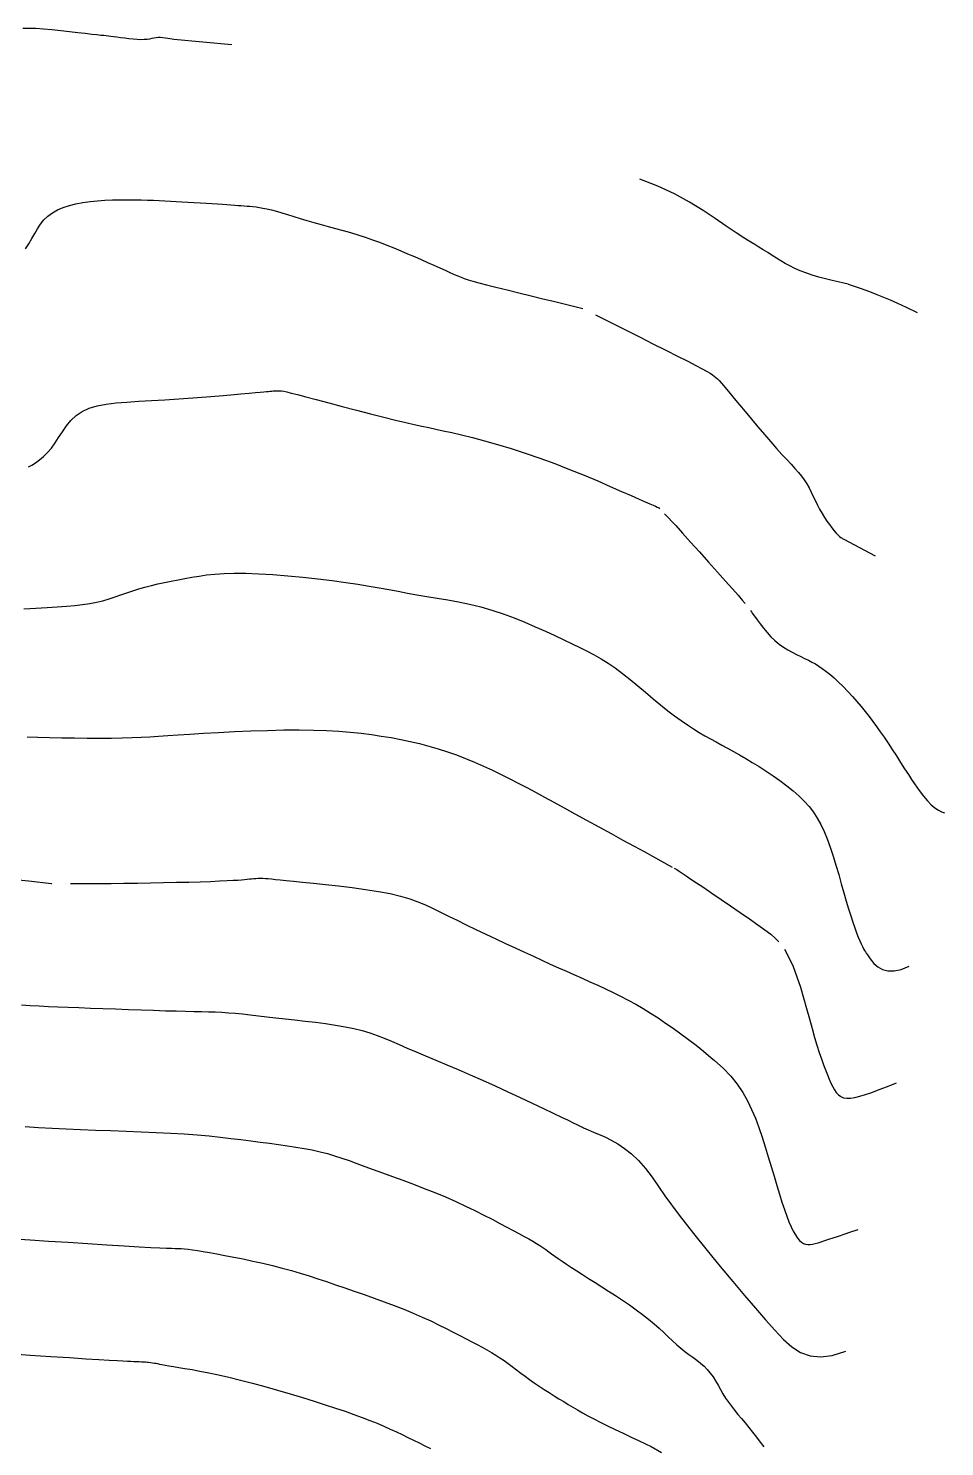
# Model space of a CAD drawing. Header units: millimetres. Extents: x 2235526 to 2245569, y 371981 to 382303.
# Drawn here: x 2243636.3 to 2243856.5, y 379671.3 to 380012.2 of the extents above; entities that cross this region are included whole.
import ezdxf

# ---------------------------------------------------------------- set-up
doc = ezdxf.new("R2010")
doc.units = ezdxf.units.MM
doc.linetypes.add('CONTI', pattern=[0])
for name, color, linetype, transparency in [('157', 10, 'CONTI', 0.7), ('159', 10, 'CONTI', 0.7), ('161', 10, 'CONTI', 0.7), ('163', 10, 'CONTI', 0.7), ('165', 10, 'CONTI', 0.7), ('167', 10, 'CONTI', 0.7), ('169', 10, 'CONTI', 0.7), ('171', 10, 'CONTI', 0.7), ('173', 10, 'CONTI', 0.7), ('175', 10, 'CONTI', 0.7)]:
    doc.layers.add(name, color=color, linetype=linetype, transparency=transparency)

msp = doc.modelspace()

# ---------------------------------------------------------------- linework, layer by layer
at = {"layer": '157', "elevation": 157}
for points in [[(2243685.19, 380008.23), (2243671.28, 380009.52), (2243670.86, 380009.59), (2243670.36, 380009.68), (2243669.83, 380009.77), (2243669.26, 380009.85), (2243668.67, 380009.91), (2243668.1, 380009.94), (2243667.54, 380009.94), (2243667.02, 380009.89), (2243666.51, 380009.81), (2243666, 380009.71), (2243665.45, 380009.61), (2243664.85, 380009.53), (2243664.18, 380009.47), (2243663.4, 380009.45), (2243662.51, 380009.48), (2243661.53, 380009.56), (2243660.51, 380009.67), (2243659.49, 380009.79), (2243658.51, 380009.93), (2243657.6, 380010.06), (2243656.82, 380010.16), (2243656.17, 380010.25), (2243655.61, 380010.31), (2243655.07, 380010.36), (2243654.46, 380010.42), (2243653.73, 380010.49), (2243652.78, 380010.59), (2243651.56, 380010.72), (2243650.01, 380010.9), (2243648.2, 380011.12), (2243646.2, 380011.35), (2243644.11, 380011.58), (2243642, 380011.8), (2243639.97, 380011.97), (2243638.1, 380012.1), (2243636.46, 380012.17), (2243635.03, 380012.17)], [(2243833.32, 379950.72), (2243832.21, 379950.95), (2243830.89, 379951.25), (2243829.41, 379951.59), (2243827.83, 379951.98), (2243826.22, 379952.41), (2243824.62, 379952.88), (2243823.11, 379953.39), (2243821.73, 379953.92), (2243820.46, 379954.49), (2243819.29, 379955.08), (2243818.19, 379955.69), (2243817.13, 379956.32), (2243816.08, 379956.96), (2243815.03, 379957.62), (2243813.96, 379958.29), (2243812.88, 379958.96), (2243811.83, 379959.6), (2243810.83, 379960.21), (2243809.92, 379960.76), (2243809.11, 379961.24), (2243808.45, 379961.64)]]:
    msp.add_lwpolyline(points, dxfattribs=at)
at = {"layer": '157'}
for points in [[(2243808.45, 379961.64), (2243806.37, 379963.01), (2243804.01, 379964.65), (2243801.37, 379966.48), (2243798.43, 379968.43), (2243795.16, 379970.43), (2243791.55, 379972.4), (2243787.57, 379974.27), (2243783.22, 379975.96)], [(2243833.32, 379950.72), (2243836.15, 379949.71), (2243838.38, 379948.91), (2243840.19, 379948.23), (2243841.79, 379947.59), (2243843.36, 379946.92), (2243845.1, 379946.13), (2243847.2, 379945.14), (2243849.86, 379943.88)]]:
    msp.add_lwpolyline(points, dxfattribs=at)
at = {"layer": '159', "elevation": 159}
for points in [[(2243635.67, 379959.15), (2243636.47, 379960.41), (2243637.19, 379961.65), (2243637.87, 379962.86), (2243638.55, 379964.03), (2243639.28, 379965.13), (2243640.09, 379966.15), (2243641.03, 379967.06), (2243642.11, 379967.86), (2243643.35, 379968.55), (2243644.71, 379969.13), (2243646.19, 379969.61), (2243647.76, 379970.01), (2243649.42, 379970.33), (2243651.15, 379970.57), (2243652.92, 379970.75), (2243654.73, 379970.88), (2243656.54, 379970.95), (2243658.33, 379970.99), (2243660.09, 379971), (2243661.8, 379970.98), (2243663.42, 379970.95), (2243664.95, 379970.9), (2243666.39, 379970.85), (2243667.79, 379970.8), (2243669.14, 379970.74), (2243670.49, 379970.67), (2243671.84, 379970.6), (2243673.23, 379970.52), (2243674.66, 379970.44), (2243676.13, 379970.35), (2243677.59, 379970.26), (2243679.03, 379970.18), (2243680.42, 379970.09), (2243681.74, 379970.01), (2243682.95, 379969.93), (2243684.04, 379969.85), (2243685.02, 379969.78), (2243685.91, 379969.71), (2243686.72, 379969.64), (2243687.47, 379969.58), (2243688.19, 379969.52), (2243688.89, 379969.47), (2243689.58, 379969.41), (2243690.3, 379969.35), (2243691.04, 379969.26), (2243691.84, 379969.15), (2243692.71, 379969), (2243693.67, 379968.8), (2243694.73, 379968.55), (2243695.92, 379968.22), (2243697.22, 379967.84), (2243698.62, 379967.42), (2243700.1, 379966.96), (2243701.66, 379966.48), (2243703.28, 379965.99), (2243704.95, 379965.5), (2243706.66, 379965.02), (2243708.4, 379964.54), (2243710.16, 379964.07), (2243711.93, 379963.58), (2243713.7, 379963.08), (2243715.48, 379962.55), (2243717.24, 379961.99), (2243718.99, 379961.39), (2243720.72, 379960.76), (2243722.43, 379960.1), (2243724.12, 379959.42), (2243725.8, 379958.72), (2243727.45, 379958.02), (2243729.08, 379957.31), (2243730.69, 379956.6), (2243732.25, 379955.91), (2243733.75, 379955.24), (2243735.16, 379954.62), (2243736.46, 379954.03), (2243737.63, 379953.51), (2243738.64, 379953.06), (2243739.5, 379952.68), (2243740.28, 379952.36), (2243741.07, 379952.06), (2243741.99, 379951.76), (2243743.11, 379951.43), (2243744.54, 379951.04), (2243746.38, 379950.56), (2243748.68, 379949.98), (2243751.34, 379949.32), (2243754.2, 379948.61), (2243757.12, 379947.9), (2243759.95, 379947.21), (2243762.53, 379946.58), (2243764.73, 379946.05), (2243769.54, 379944.88)], [(2243772.6, 379943.35), (2243775.18, 379942.03), (2243777.52, 379940.85), (2243780.27, 379939.46), (2243783.28, 379937.95), (2243786.4, 379936.38), (2243789.45, 379934.83), (2243792.29, 379933.4), (2243794.74, 379932.16), (2243796.69, 379931.16), (2243798.18, 379930.38), (2243799.29, 379929.79), (2243800.1, 379929.32), (2243800.68, 379928.95), (2243801.11, 379928.63), (2243801.48, 379928.31), (2243801.86, 379927.95), (2243802.27, 379927.52), (2243802.76, 379926.98), (2243803.34, 379926.32), (2243804.04, 379925.49), (2243804.9, 379924.46), (2243805.93, 379923.22), (2243807.17, 379921.73), (2243808.56, 379920.06), (2243810.05, 379918.27), (2243811.6, 379916.42), (2243813.16, 379914.59), (2243814.68, 379912.83), (2243816.1, 379911.21), (2243817.39, 379909.79), (2243818.54, 379908.54), (2243819.57, 379907.43), (2243820.5, 379906.42), (2243821.32, 379905.48), (2243822.06, 379904.57), (2243822.73, 379903.65), (2243823.33, 379902.7), (2243823.89, 379901.72), (2243824.41, 379900.71), (2243824.91, 379899.69), (2243825.4, 379898.66), (2243825.91, 379897.63), (2243826.44, 379896.62), (2243827.01, 379895.62), (2243827.59, 379894.66), (2243828.19, 379893.75), (2243828.79, 379892.91), (2243829.36, 379892.14), (2243829.9, 379891.46), (2243830.4, 379890.89), (2243830.84, 379890.44), (2243831.21, 379890.08), (2243831.54, 379889.82), (2243831.81, 379889.64), (2243832.04, 379889.51), (2243832.22, 379889.43), (2243839.74, 379885.39)]]:
    msp.add_lwpolyline(points, dxfattribs=at)
at = {"layer": '161', "elevation": 161}
for points in [[(2243636.37, 379906.77), (2243637.18, 379907.24), (2243638.07, 379907.8), (2243639.01, 379908.47), (2243639.98, 379909.27), (2243640.95, 379910.21), (2243641.89, 379911.32), (2243642.76, 379912.54), (2243643.61, 379913.86), (2243644.51, 379915.24), (2243645.48, 379916.62), (2243646.57, 379917.92), (2243647.82, 379919.11), (2243649.27, 379920.11), (2243650.95, 379920.89), (2243652.88, 379921.46), (2243655.03, 379921.88), (2243657.41, 379922.17), (2243660.02, 379922.38), (2243662.85, 379922.55), (2243665.89, 379922.73), (2243669.13, 379922.93), (2243672.48, 379923.16), (2243675.84, 379923.4), (2243679.12, 379923.66), (2243682.2, 379923.9), (2243685, 379924.14), (2243687.4, 379924.34), (2243689.35, 379924.51), (2243690.87, 379924.64), (2243692.03, 379924.75), (2243692.9, 379924.83), (2243693.55, 379924.89), (2243694.04, 379924.94), (2243694.44, 379924.98), (2243694.8, 379925.01), (2243695.15, 379925.04), (2243695.47, 379925.06), (2243695.77, 379925.08), (2243696.06, 379925.09), (2243696.33, 379925.1), (2243696.59, 379925.1), (2243696.85, 379925.09), (2243697.18, 379925.05), (2243697.68, 379924.96), (2243698.42, 379924.79), (2243699.49, 379924.53), (2243700.98, 379924.16), (2243702.97, 379923.64), (2243705.51, 379922.97), (2243708.49, 379922.18), (2243711.75, 379921.32), (2243715.14, 379920.43), (2243718.51, 379919.56), (2243721.7, 379918.74), (2243724.56, 379918.03), (2243726.99, 379917.44), (2243729.06, 379916.97), (2243730.87, 379916.58), (2243732.57, 379916.22), (2243734.25, 379915.87), (2243736.03, 379915.48), (2243738.05, 379915.03), (2243740.38, 379914.48), (2243743.01, 379913.82), (2243745.9, 379913.05), (2243749.01, 379912.18), (2243752.3, 379911.19), (2243755.73, 379910.1), (2243759.25, 379908.89), (2243762.82, 379907.57), (2243766.37, 379906.19), (2243769.83, 379904.79), (2243773.11, 379903.41), (2243776.15, 379902.1), (2243778.87, 379900.91), (2243781.19, 379899.89), (2243783.06, 379899.07), (2243784.52, 379898.43), (2243785.63, 379897.94), (2243786.44, 379897.59), (2243787.02, 379897.33), (2243787.42, 379897.15), (2243787.71, 379897.01), (2243788, 379896.71)], [(2243789.19, 379895.48), (2243791.85, 379892.72), (2243793.51, 379890.87), (2243795.45, 379888.7), (2243797.57, 379886.34), (2243799.75, 379883.9), (2243801.88, 379881.53), (2243803.83, 379879.34), (2243805.5, 379877.47), (2243806.85, 379875.94), (2243807.85, 379874.79), (2243808.57, 379873.94)], [(2243809.85, 379872.25), (2243810.04, 379871.97), (2243810.25, 379871.66), (2243810.78, 379870.9), (2243811.41, 379870.01), (2243812.13, 379869.04), (2243812.93, 379868.02), (2243813.8, 379866.99), (2243814.73, 379865.99), (2243815.71, 379865.06), (2243816.72, 379864.22), (2243817.76, 379863.48), (2243818.81, 379862.82), (2243819.86, 379862.23), (2243820.89, 379861.69), (2243821.88, 379861.21), (2243822.83, 379860.75), (2243823.72, 379860.32), (2243824.58, 379859.89), (2243825.41, 379859.44), (2243826.24, 379858.94), (2243827.08, 379858.38), (2243827.96, 379857.73), (2243828.9, 379856.96), (2243829.91, 379856.07), (2243830.97, 379855.08), (2243832.07, 379853.99), (2243833.18, 379852.84), (2243834.29, 379851.65), (2243835.37, 379850.43), (2243836.41, 379849.22), (2243837.39, 379848.02), (2243838.33, 379846.84), (2243839.23, 379845.64), (2243840.12, 379844.41), (2243841.01, 379843.14), (2243841.93, 379841.8), (2243842.87, 379840.38), (2243843.87, 379838.88), (2243844.88, 379837.32), (2243845.89, 379835.77), (2243846.86, 379834.27), (2243847.75, 379832.87), (2243848.54, 379831.64), (2243849.2, 379830.61)]]:
    msp.add_lwpolyline(points, dxfattribs=at)
at = {"layer": '161'}
msp.add_lwpolyline([(2243849.2, 379830.61), (2243850.31, 379829.03), (2243851.35, 379827.67), (2243852.33, 379826.53), (2243853.25, 379825.59), (2243854.12, 379824.84), (2243854.95, 379824.27), (2243855.72, 379823.88), (2243856.46, 379823.65)], dxfattribs=at)
at = {"layer": '163', "elevation": 163}
msp.add_lwpolyline([(2243635.22, 379872.69), (2243638.15, 379872.85), (2243640.83, 379873), (2243643.27, 379873.14), (2243645.48, 379873.3), (2243647.51, 379873.48), (2243649.37, 379873.69), (2243651.1, 379873.95), (2243652.72, 379874.27), (2243654.26, 379874.64), (2243655.74, 379875.07), (2243657.18, 379875.54), (2243658.59, 379876.03), (2243660, 379876.52), (2243661.42, 379877.01), (2243662.87, 379877.47), (2243664.36, 379877.9), (2243665.89, 379878.29), (2243667.46, 379878.66), (2243669.06, 379879), (2243670.68, 379879.33), (2243672.32, 379879.64), (2243673.97, 379879.96), (2243675.63, 379880.26), (2243677.35, 379880.56), (2243679.17, 379880.82), (2243681.15, 379881.04), (2243683.35, 379881.19), (2243685.81, 379881.27), (2243688.59, 379881.25), (2243691.71, 379881.13), (2243695.11, 379880.92), (2243698.67, 379880.63), (2243702.3, 379880.28), (2243705.9, 379879.89), (2243709.36, 379879.46), (2243712.6, 379879.03), (2243715.53, 379878.59), (2243718.19, 379878.16), (2243720.65, 379877.73), (2243722.97, 379877.31), (2243725.2, 379876.89), (2243727.43, 379876.48), (2243729.7, 379876.08), (2243732.08, 379875.68), (2243734.55, 379875.27), (2243737.09, 379874.83), (2243739.7, 379874.34), (2243742.35, 379873.77), (2243745.03, 379873.12), (2243747.71, 379872.36), (2243750.39, 379871.48), (2243753.03, 379870.51), (2243755.62, 379869.46), (2243758.13, 379868.38), (2243760.54, 379867.3), (2243762.84, 379866.24), (2243764.99, 379865.23), (2243766.98, 379864.3), (2243768.84, 379863.41), (2243770.6, 379862.54), (2243772.3, 379861.65), (2243773.97, 379860.7), (2243775.64, 379859.66), (2243777.34, 379858.48), (2243779.11, 379857.15), (2243780.92, 379855.71), (2243782.77, 379854.18), (2243784.61, 379852.62), (2243786.43, 379851.08), (2243788.22, 379849.59), (2243789.94, 379848.2), (2243791.58, 379846.94), (2243793.14, 379845.81), (2243794.65, 379844.79), (2243796.1, 379843.86), (2243797.51, 379843), (2243798.88, 379842.2), (2243800.25, 379841.43), (2243801.6, 379840.68), (2243802.96, 379839.93), (2243804.33, 379839.17), (2243805.74, 379838.39), (2243807.18, 379837.58), (2243808.68, 379836.71), (2243810.25, 379835.78), (2243811.88, 379834.77), (2243813.56, 379833.7), (2243815.24, 379832.57), (2243816.91, 379831.39), (2243818.53, 379830.18), (2243820.06, 379828.95), (2243821.48, 379827.7), (2243822.75, 379826.44), (2243823.9, 379825.16), (2243824.93, 379823.82), (2243825.86, 379822.4), (2243826.71, 379820.87), (2243827.51, 379819.21), (2243828.26, 379817.39), (2243828.99, 379815.39), (2243829.69, 379813.27), (2243830.36, 379811.06), (2243831.01, 379808.81), (2243831.64, 379806.6), (2243832.24, 379804.45), (2243832.82, 379802.43), (2243833.37, 379800.58), (2243833.89, 379798.91), (2243834.39, 379797.4), (2243834.86, 379796.05), (2243835.3, 379794.85), (2243835.71, 379793.81), (2243836.08, 379792.91), (2243836.42, 379792.15), (2243836.72, 379791.51), (2243836.99, 379790.99), (2243837.23, 379790.56), (2243837.43, 379790.22), (2243837.6, 379789.96), (2243837.74, 379789.76)], dxfattribs=at)
at = {"layer": '163'}
msp.add_lwpolyline([(2243837.74, 379789.76), (2243838.54, 379788.54), (2243839.42, 379787.49), (2243840.41, 379786.65), (2243841.54, 379786.04), (2243842.83, 379785.72), (2243844.31, 379785.7), (2243846.01, 379786.04), (2243847.95, 379786.77)], dxfattribs=at)
at = {"layer": '165', "elevation": 165}
for points in [[(2243636.03, 379841.93), (2243638.62, 379841.85), (2243641.43, 379841.77), (2243644.39, 379841.71), (2243647.43, 379841.66), (2243650.48, 379841.63), (2243653.46, 379841.62), (2243656.29, 379841.63), (2243658.91, 379841.67), (2243661.26, 379841.73), (2243663.42, 379841.82), (2243665.5, 379841.93), (2243667.61, 379842.07), (2243669.86, 379842.22), (2243672.34, 379842.39), (2243675.17, 379842.58), (2243678.42, 379842.78), (2243682.01, 379842.99), (2243685.84, 379843.18), (2243689.81, 379843.35), (2243693.79, 379843.48), (2243697.69, 379843.57), (2243701.39, 379843.6), (2243704.82, 379843.56), (2243707.98, 379843.45), (2243710.92, 379843.28), (2243713.67, 379843.06), (2243716.26, 379842.79), (2243718.74, 379842.47), (2243721.13, 379842.11), (2243723.49, 379841.72), (2243725.8, 379841.29), (2243728.09, 379840.81), (2243730.34, 379840.29), (2243732.58, 379839.71), (2243734.8, 379839.06), (2243737, 379838.35), (2243739.19, 379837.57), (2243741.37, 379836.72), (2243743.54, 379835.82), (2243745.69, 379834.88), (2243747.81, 379833.89), (2243749.91, 379832.88), (2243751.98, 379831.84), (2243754.03, 379830.79), (2243756.08, 379829.72), (2243758.17, 379828.6), (2243760.33, 379827.42), (2243762.61, 379826.18), (2243765.04, 379824.84), (2243767.65, 379823.41), (2243770.46, 379821.88), (2243773.38, 379820.28), (2243776.33, 379818.67), (2243779.19, 379817.12), (2243781.87, 379815.66), (2243784.27, 379814.36), (2243786.29, 379813.27), (2243791.04, 379810.62)], [(2243791.49, 379810.37), (2243791.63, 379810.29), (2243792.09, 379810), (2243792.68, 379809.61), (2243793.42, 379809.13), (2243794.35, 379808.51), (2243795.49, 379807.74), (2243796.89, 379806.81), (2243798.58, 379805.68), (2243800.56, 379804.34), (2243802.75, 379802.86), (2243805.05, 379801.29), (2243807.36, 379799.71), (2243809.57, 379798.18), (2243811.58, 379796.77), (2243813.29, 379795.54), (2243814.71, 379794.46), (2243815.79, 379793.55), (2243816.65, 379792.69)]]:
    msp.add_lwpolyline(points, dxfattribs=at)
at = {"layer": '165'}
msp.add_lwpolyline([(2243817.97, 379790.89), (2243819.07, 379788.92), (2243820.07, 379786.69), (2243820.98, 379784.28), (2243821.82, 379781.75), (2243822.59, 379779.17), (2243823.3, 379776.61), (2243823.97, 379774.13), (2243824.61, 379771.81), (2243825.21, 379769.69), (2243825.79, 379767.79), (2243826.35, 379766.07), (2243826.88, 379764.52), (2243827.39, 379763.12), (2243827.87, 379761.86), (2243828.33, 379760.72), (2243828.76, 379759.67), (2243829.16, 379758.72), (2243829.57, 379757.85), (2243829.98, 379757.08), (2243830.43, 379756.42), (2243830.93, 379755.88), (2243831.5, 379755.47), (2243832.17, 379755.19), (2243832.94, 379755.06), (2243833.83, 379755.07), (2243834.88, 379755.23), (2243836.07, 379755.53), (2243837.44, 379755.95), (2243839, 379756.49), (2243840.75, 379757.14), (2243842.72, 379757.89), (2243844.91, 379758.74)], dxfattribs=at)
at = {"layer": '167', "elevation": 167}
for points in [[(2243633.94, 379807.54), (2243636.41, 379807.29), (2243641.93, 379806.7), (2243642.01, 379806.7)], [(2243646.45, 379806.69), (2243648.39, 379806.69), (2243650.71, 379806.69), (2243653.33, 379806.7), (2243656.21, 379806.71), (2243659.31, 379806.74), (2243662.56, 379806.78), (2243665.68, 379806.83), (2243668.81, 379806.89), (2243671.89, 379806.96), (2243674.86, 379807.03), (2243677.62, 379807.11), (2243680.13, 379807.19), (2243682.3, 379807.28), (2243684.08, 379807.36), (2243685.52, 379807.44), (2243686.66, 379807.51), (2243687.56, 379807.59), (2243688.29, 379807.65), (2243688.89, 379807.72), (2243689.43, 379807.78), (2243689.95, 379807.83), (2243690.47, 379807.87), (2243690.99, 379807.9), (2243691.53, 379807.92), (2243692.09, 379807.93), (2243692.68, 379807.92), (2243693.3, 379807.89), (2243693.98, 379807.84), (2243694.75, 379807.77), (2243695.69, 379807.67), (2243696.84, 379807.54), (2243698.28, 379807.39), (2243700.05, 379807.2), (2243702.22, 379806.98), (2243704.81, 379806.72), (2243707.73, 379806.42), (2243710.88, 379806.08), (2243714.12, 379805.7), (2243717.35, 379805.27), (2243720.44, 379804.78), (2243723.27, 379804.25), (2243725.76, 379803.66), (2243727.96, 379803.01), (2243729.94, 379802.3), (2243731.78, 379801.53), (2243733.57, 379800.7), (2243735.38, 379799.81), (2243737.28, 379798.85), (2243739.35, 379797.83), (2243741.55, 379796.75), (2243743.86, 379795.64), (2243746.23, 379794.52), (2243748.61, 379793.39), (2243750.98, 379792.28), (2243753.29, 379791.2), (2243755.52, 379790.17), (2243757.66, 379789.18), (2243759.72, 379788.23), (2243761.73, 379787.32), (2243763.69, 379786.43), (2243765.61, 379785.57), (2243767.51, 379784.73), (2243769.39, 379783.89), (2243771.26, 379783.06), (2243773.12, 379782.23), (2243774.97, 379781.38), (2243776.81, 379780.51), (2243778.63, 379779.6), (2243780.45, 379778.66), (2243782.25, 379777.66), (2243784.05, 379776.61), (2243785.84, 379775.51), (2243787.64, 379774.36), (2243789.44, 379773.15), (2243791.26, 379771.89), (2243793.08, 379770.57), (2243794.92, 379769.2), (2243796.76, 379767.79), (2243798.56, 379766.35), (2243800.32, 379764.89), (2243801.16, 379764.16)]]:
    msp.add_lwpolyline(points, dxfattribs=at)
at = {"layer": '167'}
msp.add_lwpolyline([(2243801.16, 379764.16), (2243803.28, 379762.29), (2243805.09, 379760.39), (2243806.64, 379758.46), (2243807.97, 379756.49), (2243809.11, 379754.48), (2243810.1, 379752.4), (2243810.99, 379750.26), (2243811.81, 379748.04), (2243812.6, 379745.73), (2243813.36, 379743.38), (2243814.09, 379741.01), (2243814.8, 379738.66), (2243815.48, 379736.35), (2243816.14, 379734.14), (2243816.77, 379732.04), (2243817.38, 379730.1), (2243817.96, 379728.34), (2243818.53, 379726.77), (2243819.07, 379725.38), (2243819.6, 379724.16), (2243820.11, 379723.1), (2243820.62, 379722.21), (2243821.11, 379721.48), (2243821.59, 379720.9), (2243822.07, 379720.46), (2243822.56, 379720.16), (2243823.05, 379719.98), (2243823.57, 379719.9), (2243824.12, 379719.91), (2243824.71, 379719.99), (2243825.35, 379720.14), (2243826.05, 379720.34), (2243826.82, 379720.58), (2243827.67, 379720.86), (2243828.63, 379721.18), (2243829.72, 379721.55), (2243830.95, 379721.96), (2243832.34, 379722.43), (2243833.92, 379722.95), (2243835.7, 379723.52)], dxfattribs=at)
at = {"layer": '169', "elevation": 169}
msp.add_lwpolyline([(2243634.73, 379777.55), (2243636.8, 379777.38), (2243638.93, 379777.25), (2243641.14, 379777.13), (2243643.46, 379777.03), (2243645.91, 379776.94), (2243648.5, 379776.85), (2243651.26, 379776.75), (2243654.2, 379776.64), (2243657.26, 379776.53), (2243660.37, 379776.42), (2243663.45, 379776.31), (2243666.43, 379776.2), (2243669.25, 379776.11), (2243671.82, 379776.04), (2243674.1, 379775.98), (2243676.13, 379775.94), (2243677.96, 379775.9), (2243679.64, 379775.86), (2243681.24, 379775.81), (2243682.8, 379775.74), (2243684.39, 379775.63), (2243686.06, 379775.5), (2243687.81, 379775.33), (2243689.65, 379775.13), (2243691.59, 379774.91), (2243693.63, 379774.67), (2243695.77, 379774.42), (2243698.03, 379774.16), (2243700.39, 379773.89), (2243702.83, 379773.62), (2243705.29, 379773.33), (2243707.73, 379773.01), (2243710.12, 379772.65), (2243712.41, 379772.26), (2243714.55, 379771.82), (2243716.52, 379771.32), (2243718.35, 379770.76), (2243720.1, 379770.15), (2243721.83, 379769.48), (2243723.57, 379768.75), (2243725.4, 379767.96), (2243727.35, 379767.12), (2243729.48, 379766.21), (2243731.78, 379765.25), (2243734.24, 379764.22), (2243736.85, 379763.12), (2243739.58, 379761.96), (2243742.44, 379760.73), (2243745.41, 379759.43), (2243748.45, 379758.06), (2243751.52, 379756.65), (2243754.53, 379755.25), (2243757.4, 379753.9), (2243760.07, 379752.64), (2243762.44, 379751.5), (2243764.45, 379750.54), (2243766.04, 379749.77), (2243767.25, 379749.19), (2243768.14, 379748.75), (2243768.77, 379748.44), (2243769.2, 379748.23), (2243769.49, 379748.08), (2243769.7, 379747.97), (2243772.64, 379746.69), (2243773.7, 379746.26), (2243774.96, 379745.71), (2243776.38, 379745), (2243777.92, 379744.12), (2243779.54, 379743.03), (2243781.22, 379741.7), (2243782.9, 379740.09), (2243784.56, 379738.21), (2243786.18, 379736.11), (2243787.73, 379733.89), (2243789.21, 379731.62)], dxfattribs=at)
at = {"layer": '169'}
msp.add_lwpolyline([(2243789.21, 379731.62), (2243792.71, 379726.98), (2243796.11, 379722.59), (2243799.4, 379718.47), (2243802.56, 379714.6), (2243805.57, 379711), (2243808.4, 379707.66), (2243811.04, 379704.6), (2243813.46, 379701.81), (2243815.67, 379699.3), (2243817.75, 379697.13), (2243819.78, 379695.35), (2243821.87, 379694.01), (2243824.12, 379693.18), (2243826.61, 379692.92), (2243829.46, 379693.28), (2243832.75, 379694.31)], dxfattribs=at)
at = {"layer": '171', "elevation": 171}
msp.add_lwpolyline([(2243635.59, 379748.26), (2243638.77, 379748.05), (2243642.03, 379747.87), (2243645.39, 379747.71), (2243648.86, 379747.56), (2243652.45, 379747.43), (2243656.11, 379747.29), (2243659.8, 379747.16), (2243663.46, 379747.02), (2243667.05, 379746.86), (2243670.51, 379746.69), (2243673.79, 379746.49), (2243676.87, 379746.26), (2243679.74, 379746), (2243682.44, 379745.72), (2243684.99, 379745.43), (2243687.42, 379745.13), (2243689.75, 379744.83), (2243692.03, 379744.53), (2243694.25, 379744.24), (2243696.43, 379743.95), (2243698.56, 379743.65), (2243700.62, 379743.34), (2243702.63, 379743.01), (2243704.56, 379742.64), (2243706.41, 379742.22), (2243708.19, 379741.76), (2243709.92, 379741.25), (2243711.64, 379740.69), (2243713.4, 379740.07), (2243715.22, 379739.41), (2243717.14, 379738.7), (2243719.21, 379737.93), (2243721.45, 379737.12), (2243723.83, 379736.26), (2243726.31, 379735.35), (2243728.87, 379734.4), (2243731.45, 379733.42), (2243734.03, 379732.4), (2243736.56, 379731.34), (2243739.02, 379730.26), (2243741.38, 379729.17), (2243743.63, 379728.08), (2243745.76, 379727.01), (2243747.76, 379725.98), (2243749.62, 379725), (2243751.31, 379724.1), (2243752.84, 379723.28), (2243754.21, 379722.54), (2243755.44, 379721.87), (2243756.54, 379721.26), (2243757.53, 379720.69), (2243758.42, 379720.17), (2243759.22, 379719.66), (2243759.96, 379719.17), (2243760.66, 379718.69), (2243761.35, 379718.2), (2243762.05, 379717.69), (2243762.8, 379717.14), (2243763.63, 379716.55), (2243764.56, 379715.91), (2243765.61, 379715.2), (2243766.79, 379714.43), (2243768.08, 379713.6), (2243769.46, 379712.72), (2243770.93, 379711.79), (2243772.47, 379710.81), (2243774.08, 379709.79), (2243775.73, 379708.73), (2243777.41, 379707.64), (2243779.09, 379706.53), (2243780.75, 379705.4), (2243782.36, 379704.26), (2243783.89, 379703.13), (2243785.33, 379702), (2243786.66, 379700.89), (2243787.88, 379699.8), (2243789.01, 379698.74), (2243790.08, 379697.73), (2243791.1, 379696.76), (2243792.09, 379695.85), (2243793.07, 379695.01), (2243794.06, 379694.24), (2243795.04, 379693.52), (2243796, 379692.82), (2243796.93, 379692.14), (2243797.83, 379691.44), (2243798.67, 379690.71), (2243799.45, 379689.91), (2243800.16, 379689.04), (2243800.82, 379688.11), (2243801.43, 379687.13), (2243802.02, 379686.11), (2243802.6, 379685.08), (2243803.2, 379684.04), (2243803.83, 379683.03), (2243804.51, 379682.03), (2243805.24, 379681.06), (2243806, 379680.09), (2243806.81, 379679.11), (2243807.65, 379678.1), (2243808.52, 379677.06), (2243809.42, 379675.96), (2243810.34, 379674.81), (2243811.25, 379673.62), (2243812.15, 379672.45), (2243812.99, 379671.31)], dxfattribs=at)
at = {"layer": '173', "elevation": 173}
msp.add_lwpolyline([(2243632.85, 379721.3), (2243636.8, 379721.04), (2243641.22, 379720.76), (2243645.91, 379720.45), (2243650.63, 379720.15), (2243655.19, 379719.86), (2243659.37, 379719.6), (2243662.95, 379719.39), (2243665.78, 379719.24), (2243667.94, 379719.13), (2243669.54, 379719.07), (2243670.72, 379719.03), (2243671.62, 379719), (2243672.36, 379718.97), (2243673.06, 379718.93), (2243673.85, 379718.86), (2243674.76, 379718.77), (2243675.8, 379718.64), (2243676.99, 379718.47), (2243678.35, 379718.26), (2243679.89, 379718), (2243681.63, 379717.69), (2243683.58, 379717.32), (2243685.7, 379716.91), (2243687.95, 379716.45), (2243690.27, 379715.95), (2243692.64, 379715.42), (2243695, 379714.85), (2243697.3, 379714.27), (2243699.52, 379713.66), (2243701.67, 379713.03), (2243703.78, 379712.38), (2243705.88, 379711.71), (2243707.98, 379711), (2243710.13, 379710.27), (2243712.35, 379709.51), (2243714.65, 379708.71), (2243717.02, 379707.89), (2243719.43, 379707.03), (2243721.84, 379706.16), (2243724.23, 379705.26), (2243726.56, 379704.35), (2243728.82, 379703.43), (2243730.96, 379702.5), (2243732.99, 379701.57), (2243734.91, 379700.65), (2243736.72, 379699.75), (2243738.42, 379698.89), (2243740.01, 379698.06), (2243741.5, 379697.28), (2243742.88, 379696.56), (2243744.16, 379695.89), (2243745.37, 379695.24), (2243746.51, 379694.62), (2243747.59, 379694), (2243748.63, 379693.37), (2243749.64, 379692.72), (2243750.63, 379692.03), (2243751.61, 379691.32), (2243752.6, 379690.58), (2243753.6, 379689.81), (2243754.62, 379689.04), (2243755.66, 379688.25), (2243756.75, 379687.46), (2243757.88, 379686.67), (2243759.05, 379685.88), (2243760.24, 379685.1), (2243761.44, 379684.34), (2243762.63, 379683.59), (2243763.81, 379682.87), (2243764.96, 379682.16), (2243766.06, 379681.49), (2243767.16, 379680.83), (2243768.29, 379680.17), (2243769.47, 379679.49), (2243770.75, 379678.79), (2243772.15, 379678.04), (2243773.72, 379677.24), (2243775.47, 379676.37), (2243777.34, 379675.46), (2243779.26, 379674.55), (2243781.15, 379673.65), (2243782.94, 379672.8), (2243784.56, 379672.04), (2243785.93, 379671.4), (2243788.47, 379669.97)], dxfattribs=at)
at = {"layer": '175', "elevation": 175}
msp.add_lwpolyline([(2243631.59, 379693.7), (2243636.8, 379693.36), (2243641.74, 379693.04), (2243646.24, 379692.74), (2243650.12, 379692.48), (2243653.27, 379692.28), (2243655.74, 379692.13), (2243657.64, 379692.02), (2243659.07, 379691.95), (2243660.15, 379691.9), (2243660.99, 379691.86), (2243661.68, 379691.84), (2243662.32, 379691.81), (2243662.93, 379691.78), (2243663.49, 379691.76), (2243664, 379691.73), (2243664.46, 379691.7), (2243664.85, 379691.68), (2243665.19, 379691.66), (2243666.64, 379691.44), (2243666.95, 379691.38), (2243667.33, 379691.3), (2243667.82, 379691.2), (2243668.43, 379691.08), (2243669.18, 379690.95), (2243670.09, 379690.79), (2243671.18, 379690.61), (2243672.47, 379690.4), (2243673.96, 379690.16), (2243675.66, 379689.87), (2243677.56, 379689.52), (2243679.67, 379689.1), (2243682, 379688.61), (2243684.54, 379688.03), (2243687.28, 379687.35), (2243690.18, 379686.59), (2243693.18, 379685.77), (2243696.23, 379684.9), (2243699.25, 379684.02), (2243702.21, 379683.13), (2243705.03, 379682.26), (2243707.67, 379681.43), (2243710.12, 379680.62), (2243712.42, 379679.85), (2243714.55, 379679.1), (2243716.54, 379678.37), (2243718.4, 379677.65), (2243720.14, 379676.95), (2243721.76, 379676.26), (2243723.3, 379675.58), (2243724.76, 379674.9), (2243726.16, 379674.23), (2243727.53, 379673.56), (2243728.87, 379672.9), (2243730.21, 379672.24), (2243731.57, 379671.58), (2243732.92, 379670.93)], dxfattribs=at)

doc.saveas('drawing.dxf')
